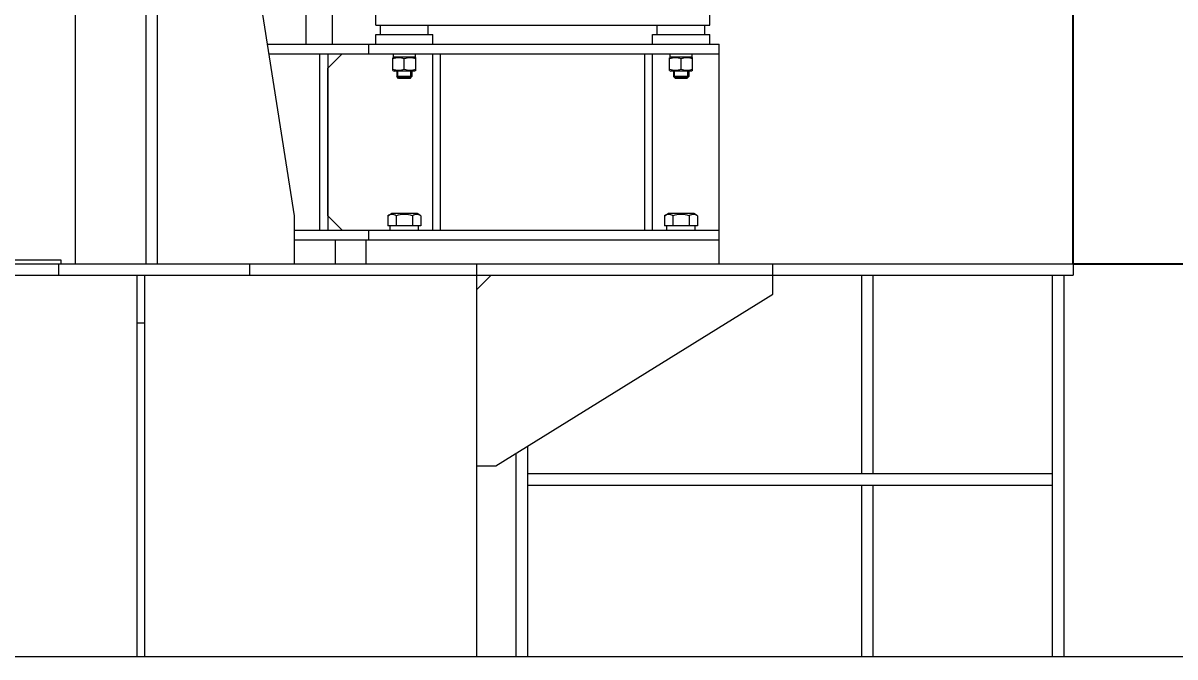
# Model space of a CAD drawing. Header units: millimetres. Extents: x 0 to 1611, y 0 to 420.
# Drawn here: x 282.68 to 330.96, y 259.9 to 286.47 of the extents above; entities that cross this region are included whole.
import ezdxf

# ---------------------------------------------------------------- set-up
doc = ezdxf.new("R2010")
doc.units = ezdxf.units.MM
doc.header["$LTSCALE"] = 32.67
doc.header["$PDMODE"] = 3
doc.header["$PDSIZE"] = 0.3125
doc.linetypes.add('Сплошная', pattern=[0])
doc.layers.get('Defpoints').update_dxf_attribs({"linetype": 'CONTINUOUS', "lineweight": 18})
for name, color, linetype, lineweight in [('3_ALL_AXES', 7, 'CONTINUOUS', 18), ('Text', 3, 'CONTINUOUS', 18), ('размер', 12, 'CONTINUOUS', 18)]:
    doc.layers.add(name, color=color, linetype=linetype, lineweight=lineweight)
doc.styles.add('Style1', font='romans.shx', dxfattribs={"width": 0.8})
doc.dimstyles.new('LIN1', dxfattribs={"dimtxt": 3, "dimasz": 3, "dimexe": 1.5, "dimexo": 0, "dimgap": 1, "dimtad": 1, "dimdec": 0, "dimzin": 12, "dimdsep": 46, "dimtxsty": 'Style1', "dimcen": 0, "dimclrt": 3, "dimadec": 0, "dimazin": 0, "dimtfac": 1, "dimtdec": 0, "dimtmove": 0, "dimatfit": 3, "dimfxl": 1, "dimtolj": 1, "dimtzin": 12, "dimarcsym": 0})

# ---------------------------------------------------------------- blocks, each defined once
blk = doc.blocks.new('*D105')
at = {"layer": 'Defpoints', "color": 0, "linetype": 'Сплошная', "transparency": 16777216}
for p in [(234.698, 338.803), (326.698, 331.768), (326.698, 276.386)]:
    blk.add_point(p, dxfattribs=at)
at = {"layer": 'Text', "color": 0, "linetype": 'Сплошная', "lineweight": -2, "transparency": 16777216}
for p, q in [((234.698, 338.803), (234.698, 330.268)), ((326.698, 276.386), (326.698, 333.268)), ((237.698, 331.768), (323.698, 331.768))]:
    blk.add_line(p, q, dxfattribs=at)
at = {"layer": 'Text', "color": 0, "linetype": 'Сплошная', "transparency": 16777216}
for points in [[(237.698, 332.268), (237.698, 331.268), (234.698, 331.768)], [(323.698, 332.268), (323.698, 331.268), (326.698, 331.768)]]:
    blk.add_solid(points, dxfattribs=at)
at = {"layer": 'Text', "color": 3, "linetype": 'Сплошная', "transparency": 16777216, "insert": (280.698, 334.268), "char_height": 3, "attachment_point": 5, "style": 'Style1'}
blk.add_mtext('\\A1;2300', dxfattribs=at)
blk = doc.blocks.new('*D106')
at = {"layer": 'Defpoints', "color": 0, "linetype": 'Сплошная', "transparency": 16777216}
for p in [(234.698, 338.803), (326.698, 276.386), (337.758, 276.386)]:
    blk.add_point(p, dxfattribs=at)
at = {"layer": 'Text', "color": 0, "linetype": 'Сплошная', "lineweight": -2, "transparency": 16777216}
for p, q in [((234.698, 338.803), (339.258, 338.803)), ((337.758, 335.803), (337.758, 279.386)), ((326.698, 276.386), (339.258, 276.386))]:
    blk.add_line(p, q, dxfattribs=at)
at = {"layer": 'Text', "color": 0, "linetype": 'Сплошная', "transparency": 16777216}
for points in [[(337.258, 335.803), (338.258, 335.803), (337.758, 338.803)], [(337.258, 279.386), (338.258, 279.386), (337.758, 276.386)]]:
    blk.add_solid(points, dxfattribs=at)
at = {"layer": 'Text', "color": 3, "linetype": 'Сплошная', "transparency": 16777216, "insert": (335.258, 307.594), "char_height": 3, "attachment_point": 5, "rotation": 90, "style": 'Style1'}
blk.add_mtext('\\A1;1560', dxfattribs=at)

msp = doc.modelspace()

# ---------------------------------------------------------------- linework, layer by layer
at = {"layer": '3_ALL_AXES', "linetype": 'Continuous'}
for p, q in [((284.858, 299.386), (284.858, 276.386)), ((287.818, 296.266), (287.818, 276.386)), ((288.298, 296.266), (288.298, 276.386)), ((294.058, 278.386), (291.258, 296.266)), ((294.548, 285.586), (294.548, 288.146)), ((295.648, 285.586), (295.648, 288.146)), ((297.458, 286.386), (297.458, 286.946)), ((311.458, 286.386), (311.458, 286.946)), ((297.458, 286.386), (311.458, 286.386)), ((297.658, 285.986), (297.658, 286.386)), ((299.658, 285.986), (299.658, 286.386)), ((309.258, 285.986), (309.258, 286.386)), ((311.258, 285.986), (311.258, 286.386)), ((297.458, 285.986), (299.858, 285.986)), ((297.458, 285.586), (297.458, 285.986)), ((299.858, 285.586), (299.858, 285.986)), ((309.058, 285.986), (311.458, 285.986)), ((309.058, 285.586), (309.058, 285.986)), ((311.458, 285.586), (311.458, 285.986)), ((292.93, 285.586), (311.858, 285.586)), ((297.178, 285.186), (297.178, 285.586)), ((311.858, 276.386), (311.858, 285.586)), ((292.993, 285.186), (311.858, 285.186)), ((295.104, 285.186), (295.104, 277.786)), ((295.448, 285.186), (295.448, 277.786)), ((296.058, 285.186), (295.458, 284.586)), ((298.226, 285.046), (298.178, 285.018)), ((298.178, 284.482), (298.178, 285.018)), ((298.192, 285.186), (298.192, 285.046)), ((299.124, 285.046), (298.192, 285.046)), ((298.658, 284.524), (298.658, 284.975)), ((299.09, 285.046), (299.138, 285.018)), ((299.138, 284.482), (299.138, 285.018)), ((299.858, 277.786), (299.858, 285.186)), ((300.178, 277.786), (300.178, 285.186)), ((308.738, 277.786), (308.738, 285.186)), ((309.058, 277.786), (309.058, 285.186)), ((309.826, 285.046), (309.778, 285.018)), ((309.778, 284.482), (309.778, 285.018)), ((309.792, 285.186), (309.792, 285.046)), ((310.724, 285.046), (309.792, 285.046)), ((310.258, 284.524), (310.258, 284.975)), ((310.69, 285.046), (310.738, 285.018)), ((310.738, 284.482), (310.738, 285.018)), ((295.458, 278.386), (295.458, 284.586)), ((298.178, 284.482), (298.226, 284.454)), ((299.09, 284.454), (298.226, 284.454)), ((298.338, 284.454), (298.338, 284.226)), ((298.381, 284.183), (298.381, 284.454)), ((298.935, 284.183), (298.935, 284.454)), ((298.978, 284.454), (298.978, 284.226)), ((299.138, 284.482), (299.09, 284.454)), ((309.778, 284.482), (309.826, 284.454)), ((310.69, 284.454), (309.826, 284.454)), ((309.938, 284.454), (309.938, 284.226)), ((309.981, 284.183), (309.981, 284.454)), ((310.535, 284.183), (310.535, 284.454)), ((310.578, 284.454), (310.578, 284.226)), ((310.738, 284.482), (310.69, 284.454)), ((298.978, 284.226), (298.338, 284.226)), ((298.418, 284.146), (298.338, 284.226)), ((298.381, 284.183), (298.935, 284.183)), ((298.898, 284.146), (298.418, 284.146)), ((298.898, 284.146), (298.978, 284.226)), ((310.578, 284.226), (309.938, 284.226)), ((310.018, 284.146), (309.938, 284.226)), ((309.981, 284.183), (310.535, 284.183)), ((310.498, 284.146), (310.018, 284.146)), ((310.498, 284.146), (310.578, 284.226)), ((294.058, 276.386), (294.058, 278.386)), ((295.458, 278.386), (296.058, 277.786)), ((297.965, 278.398), (298.118, 278.486)), ((297.965, 278.398), (297.965, 277.966)), ((299.198, 278.486), (298.118, 278.486)), ((298.312, 278.398), (298.312, 277.966)), ((299.004, 278.398), (299.004, 277.966)), ((299.351, 278.398), (299.198, 278.486)), ((299.351, 278.398), (299.351, 277.966)), ((309.565, 278.398), (309.718, 278.486)), ((309.565, 278.398), (309.565, 277.966)), ((310.798, 278.486), (309.718, 278.486)), ((309.912, 278.398), (309.912, 277.966)), ((310.604, 278.398), (310.604, 277.966)), ((310.951, 278.398), (310.798, 278.486)), ((310.951, 278.398), (310.951, 277.966)), ((294.058, 277.786), (311.858, 277.786)), ((297.178, 277.386), (297.178, 277.786)), ((299.351, 277.966), (297.965, 277.966)), ((298.068, 277.786), (298.068, 277.966)), ((299.248, 277.786), (299.248, 277.966)), ((310.951, 277.966), (309.565, 277.966)), ((309.668, 277.786), (309.668, 277.966)), ((310.848, 277.786), (310.848, 277.966)), ((294.058, 277.386), (311.858, 277.386)), ((295.778, 276.386), (295.778, 277.386)), ((297.058, 276.386), (297.058, 277.386)), ((48.698, 276.386), (326.698, 276.386)), ((250.658, 276.546), (284.258, 276.546)), ((284.178, 275.906), (284.178, 276.386)), ((284.258, 276.546), (284.258, 276.386)), ((292.178, 275.906), (292.178, 276.386)), ((301.698, 259.901), (301.698, 276.386)), ((314.098, 275.106), (314.098, 276.386)), ((326.698, 276.386), (326.698, 275.906)), ((214.898, 275.906), (326.698, 275.906)), ((287.458, 259.901), (287.458, 275.906)), ((287.778, 259.901), (287.778, 275.906)), ((302.298, 275.906), (301.698, 275.306)), ((317.818, 275.906), (317.818, 267.586)), ((318.298, 275.906), (318.298, 267.586)), ((325.818, 275.906), (325.818, 259.901)), ((326.298, 275.906), (326.298, 259.901)), ((302.498, 267.906), (314.098, 275.106)), ((287.458, 273.906), (287.778, 273.906)), ((303.818, 268.725), (303.818, 259.901)), ((303.338, 268.427), (303.338, 259.901)), ((301.698, 267.906), (302.498, 267.906)), ((303.818, 267.586), (325.818, 267.586)), ((303.818, 267.106), (325.818, 267.106)), ((317.818, 267.106), (317.818, 259.901)), ((318.298, 267.106), (318.298, 259.901))]:
    msp.add_line(p, q, dxfattribs=at)
for centre, start_param, end_param in [((298.658, 285.013), 4.737646, 4.8474), ((298.658, 285.218), -1.650809, -1.596053), ((310.258, 285.013), 4.737646, 4.8474), ((310.258, 285.218), -1.650809, -1.596053)]:
    msp.add_ellipse(centre, major_axis=(0, 1.28), ratio=0.36397, start_param=start_param, end_param=end_param, dxfattribs=at)
for points in [[(298.658, 284.975), (298.581, 285.001), (298.418, 285.035), (298.255, 285.001), (298.178, 284.975)], [(299.138, 284.975), (299.061, 285.001), (298.898, 285.035), (298.735, 285.001), (298.658, 284.975)], [(310.258, 284.975), (310.181, 285.001), (310.018, 285.035), (309.855, 285.001), (309.778, 284.975)], [(310.738, 284.975), (310.661, 285.001), (310.498, 285.035), (310.335, 285.001), (310.258, 284.975)], [(298.658, 284.524), (298.581, 284.499), (298.418, 284.464), (298.255, 284.499), (298.178, 284.524)], [(299.138, 284.524), (299.061, 284.499), (298.898, 284.464), (298.735, 284.499), (298.658, 284.524)], [(310.258, 284.524), (310.181, 284.499), (310.018, 284.464), (309.855, 284.499), (309.778, 284.524)], [(310.738, 284.524), (310.661, 284.499), (310.498, 284.464), (310.335, 284.499), (310.258, 284.524)], [(298.312, 278.398), (298.259, 278.428), (298.138, 278.475), (298.017, 278.428), (297.965, 278.398)], [(299.004, 278.398), (298.892, 278.43), (298.658, 278.472), (298.424, 278.43), (298.312, 278.398)], [(299.351, 278.398), (299.298, 278.428), (299.178, 278.475), (299.057, 278.428), (299.004, 278.398)], [(309.912, 278.398), (309.859, 278.428), (309.738, 278.475), (309.617, 278.428), (309.565, 278.398)], [(310.604, 278.398), (310.492, 278.43), (310.258, 278.472), (310.024, 278.43), (309.912, 278.398)], [(310.951, 278.398), (310.898, 278.428), (310.778, 278.475), (310.657, 278.428), (310.604, 278.398)]]:
    msp.add_open_spline(points, degree=3, knots=[0, 0, 0, 0, 0.5, 1, 1, 1, 1], dxfattribs=at)
at = {"layer": 'размер', "linetype": 'ByBlock', "lineweight": 18, "ltscale": 0.5}
msp.add_line((364.212, 259.901), (210.019, 259.901), dxfattribs=at)

# ---------------------------------------------------------------- dimensions: what is measured, and where the dimension line sits
at = {"layer": 'Text', "linetype": 'Сплошная'}
dim = msp.add_linear_dim(base=(326.698, 331.768), p1=(234.698, 338.803), p2=(326.698, 276.386), dimstyle='LIN1', override={"dimlfac": 25}, dxfattribs=at)
dim.commit()
dim.dimension.update_dxf_attribs({"geometry": '*D105', "text_midpoint": (280.698, 334.268)})
dim = msp.add_linear_dim(base=(337.758, 276.386), p1=(234.698, 338.803), p2=(326.698, 276.386), angle=90, dimstyle='LIN1', override={"dimlfac": 25}, dxfattribs=at)
dim.commit()
dim.dimension.update_dxf_attribs({"geometry": '*D106', "text_midpoint": (335.258, 307.594)})

doc.saveas('drawing.dxf')
